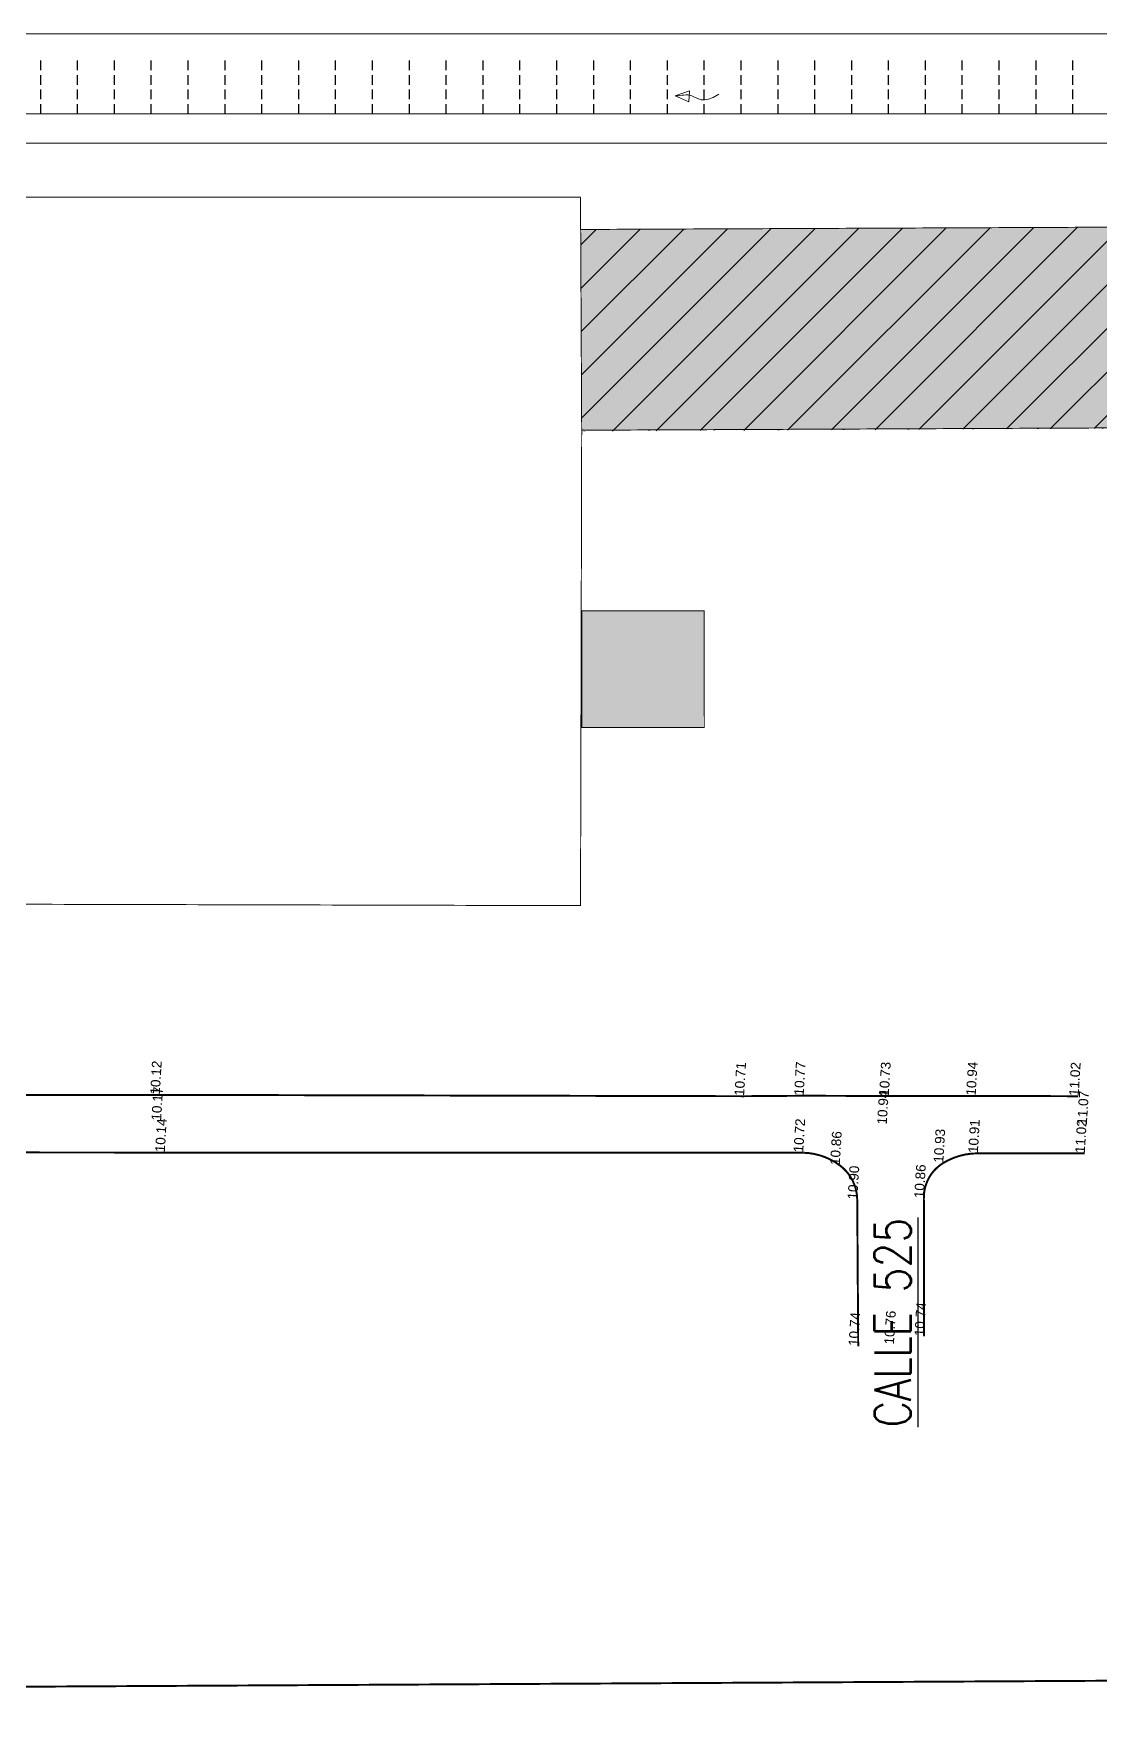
# Model space of a CAD drawing. Header units: millimetres. Extents: x -940 to 1351, y -586 to 711.
# Drawn here: x 640.9 to 750.8, y -20.4 to 153.7 of the extents above; entities that cross this region are included whole.
import ezdxf

# ---------------------------------------------------------------- set-up
doc = ezdxf.new("R2010")
doc.units = ezdxf.units.MM
doc.linetypes.add('DASHED2', pattern=[0.375, 0.25, -0.125])
for name, color, linetype in [('CI-ALAMBRADO PROYECTO', 252, 'Continuous'), ('CI-Pavimentos', 4, 'Continuous'), ('cotas 26 dic 14', 90, 'Continuous'), ('dato 26 dic 14', 141, 'Continuous'), ('ENad-EDIFICIOS_ANDENES', 42, 'Continuous'), ('GE- EDIFICIOS EXISTENTES', 252, 'Continuous'), ('GE-Titulos', 4, 'Continuous'), ('LIMITE PREDIO', 252, 'Continuous'), ('RECTANGULO', 11, 'Continuous')]:
    doc.layers.add(name, color=color, linetype=linetype)
for name, color, linetype, lineweight in [('CI-Circulación', 3, 'Continuous', 20), ('CI-PLUVIALES', 3, 'Continuous', 9), ('Circulación', 253, 'Continuous', 20)]:
    doc.layers.add(name, color=color, linetype=linetype, lineweight=lineweight)
doc.styles.add('Romans PF', font='romans.shx', dxfattribs={"width": 0.8})
doc.styles.get("Standard").update_dxf_attribs({"font": 'arial.ttf'})
doc.linetypes.add('LÍMITE1', pattern='A,0.25,-0.1,[133,ltypeshp.shx,S=0.1,R=0,X=-0.1,Y=0],-0.1,1', length=1.45)

msp = doc.modelspace()

# ---------------------------------------------------------------- hatches: boundary and pattern name
at = {"layer": 'ENad-EDIFICIOS_ANDENES'}
h = msp.add_hatch(color=256, dxfattribs=at)
h.dxf.hatch_style = 1
h.set_gradient(color1=(255, 63, 0), color2=(255, 255, 0), tint=1)
h.paths.add_polyline_path([(926.591, 206.995), (883.804, 208.437), (886.427, 255.342), (925.234, 265.456)])
h.paths.add_polyline_path([(962.272, 239.648), (962.369, 282.521), (993.619, 283.566), (994.559, 241.131)])
h.paths.add_polyline_path([(889.151, 180.854), (920.094, 181.687), (920.516, 166.027), (889.573, 165.193)])
h.paths.add_polyline_path([(869.163, 156.123), (864.339, 156.017), (863.941, 140.124), (881.837, 140.359), (882.176, 149.597), (869.328, 150.067)])
h.paths.add_polyline_path([(823.382, 134.113), (823.488, 113.429), (697.421, 112.879), (697.315, 133.563)])
h.paths.add_polyline_path([(697.435, 94.269), (710.053, 94.279), (710.062, 82.256), (697.445, 82.247)])
h.paths.add_polyline_path([(598.408, 105.331), (606.663, 104.839), (606.348, 99.555), (598.093, 100.046)])
h.paths.add_polyline_path([(596.994, 113.687), (601.862, 113.397), (601.56, 108.325), (596.692, 108.614)])
h.paths.add_polyline_path([(605.125, 114.688), (607.877, 114.524), (607.638, 110.508), (604.886, 110.672)])
h.paths.add_polyline_path([(866.478, 172.791), (866.584, 180.142), (859.233, 180.248), (859.127, 172.897)])
h.paths.add_polyline_path([(858.394, 168.907), (858.465, 173.848), (853.524, 173.919), (853.453, 168.978)])
at = {"layer": 'GE- EDIFICIOS EXISTENTES'}
h = msp.add_hatch(dxfattribs=at)
h.set_pattern_fill('ANSI31', color=256)
h.set_pattern_definition([(45, (-6414535.1787, -6135190.433), (-2.2450640303, 2.2450640302), [])])
edge = h.paths.add_edge_path()
edge.add_line((697.421, 112.879), (697.331, 133.563))
edge.add_line((697.331, 133.563), (823.382, 134.113))
edge.add_line((823.382, 134.113), (823.472, 113.429))
edge.add_line((823.472, 113.429), (697.421, 112.781))

# ---------------------------------------------------------------- linework, layer by layer
at = {"layer": 'CI-ALAMBRADO PROYECTO', "linetype": 'LÍMITE1', "ltscale": 2}
msp.add_line((697.298, 136.842), (604.141, 136.905), dxfattribs=at)
at = {"layer": 'CI-Circulación', "ltscale": 2}
for p, q in [((602.594, 153.722), (843.046, 153.722)), ((607.594, 145.472), (843.046, 145.472)), ((607.594, 142.472), (843.046, 142.472))]:
    msp.add_line(p, q, dxfattribs=at)
at = {"layer": 'CI-Pavimentos', "color": 3, "linetype": 'DASHED2', "ltscale": 4}
for points in [[(641.657, 145.472), (641.657, 151.472)], [(645.457, 145.472), (645.457, 151.472)], [(649.257, 145.472), (649.257, 151.472)], [(653.057, 145.472), (653.057, 151.472)], [(656.857, 145.472), (656.857, 151.472)], [(660.657, 145.472), (660.657, 151.472)], [(664.457, 145.472), (664.457, 151.472)], [(668.257, 145.472), (668.257, 151.472)], [(672.057, 145.472), (672.057, 151.472)], [(675.857, 145.472), (675.857, 151.472)], [(679.657, 145.472), (679.657, 151.472)], [(683.457, 145.472), (683.457, 151.472)], [(687.257, 145.472), (687.257, 151.472)], [(691.057, 145.472), (691.057, 151.472)], [(694.857, 145.472), (694.857, 151.472)], [(698.657, 145.472), (698.657, 151.472)], [(702.457, 145.472), (702.457, 151.472)], [(706.257, 145.472), (706.257, 151.472)], [(710.057, 145.472), (710.057, 151.472)], [(713.857, 145.472), (713.857, 151.472)], [(717.657, 145.472), (717.657, 151.472)], [(721.457, 145.472), (721.457, 151.472)], [(725.257, 145.472), (725.257, 151.472)], [(729.057, 145.472), (729.057, 151.472)], [(732.857, 145.472), (732.857, 151.472)], [(736.657, 145.472), (736.657, 151.472)], [(740.457, 145.472), (740.457, 151.472)], [(744.257, 145.472), (744.257, 151.472)], [(748.057, 145.472), (748.057, 151.472)]]:
    msp.add_lwpolyline(points, dxfattribs=at)
at = {"layer": 'CI-PLUVIALES', "ltscale": 2}
msp.add_lwpolyline([(707.064, 147.346), (708.473, 146.717), (708.518, 147.862)], close=True, dxfattribs=at)
msp.add_lwpolyline([(711.56, 147.489), (710.973, 147.171), (710.483, 146.989), (710.076, 146.918), (709.737, 146.933), (709.453, 147.008), (709.209, 147.117), (708.992, 147.234), (708.786, 147.334), (708.581, 147.397), (708.373, 147.426), (708.162, 147.429), (707.949, 147.414), (707.733, 147.39), (707.513, 147.365), (707.29, 147.347), (707.064, 147.346)], dxfattribs=at)
at = {"layer": 'Circulación', "linetype": 'LÍMITE1', "ltscale": 2}
msp.add_line((697.298, 136.842), (697.315, 133.563), dxfattribs=at)
at = {"layer": 'dato 26 dic 14', "extrusion": (0.016656, -4.13969e-05, 0.999861), "const_width": 0.2, "elevation": 8.565}
msp.add_lwpolyline([(45.595, -438.944), (45.466, -444.496), (45.553, -453.766), (45.584, -462.43), (45.523, -468.511), (45.579, -504.311), (45.589, -545.442), (45.756, -575.036), (45.68, -591.67), (45.884, -602.738), (46.025, -653.728), (46.037, -713.955), (46.1, -720.099), (46.096, -728.874), (46.131, -737.829), (46.119, -748.446)], dxfattribs=at)
at = {"layer": 'dato 26 dic 14', "extrusion": (0.016656, -4.13969e-05, 0.999861), "const_width": 0.2}
for points, elevation in [([(20.301, -725.79), (35.389, -725.649, 0.2354152), (38.943, -723.836, 0.1550632), (40.23, -720.064), (40.081, -654.256), (39.989, -600.074, 0.2883133), (36.894, -595.171, 0.0853671), (35.103, -594.664), (14.139, -594.762)], 11.305), ([(40.225, -749.09), (40.21, -738.068, 0.1376407), (39.205, -734.504, 0.2684325), (35.544, -732.514), (21.325, -732.578)], 11.585)]:
    msp.add_lwpolyline(points, format="xyb", dxfattribs=dict(at, elevation=elevation))
at = {"layer": 'ENad-EDIFICIOS_ANDENES', "color": 1, "const_width": 0.1}
for points in [[(823.382, 134.113), (823.488, 113.429), (697.421, 112.879), (697.315, 133.563)], [(697.435, 94.269), (710.053, 94.279), (710.062, 82.256), (697.445, 82.247)]]:
    msp.add_lwpolyline(points, close=True, dxfattribs=at)
at = {"layer": 'GE- EDIFICIOS EXISTENTES', "const_width": 0.001}
msp.add_lwpolyline([(697.421, 112.879), (697.331, 133.563), (823.382, 134.113), (823.472, 113.429), (697.421, 112.781)], dxfattribs=at)
at = {"layer": 'LIMITE PREDIO', "const_width": 0.1}
msp.add_lwpolyline([(697.421, 112.879), (697.299, 63.897), (526.361, 64.322), (524.461, 171.298), (466.335, 214.039), (402.358, 254.307), (399.65, 255.101), (324.452, 271.86)], dxfattribs=at)
at = {"layer": 'RECTANGULO', "const_width": 0.2}
msp.add_lwpolyline([(-46.937, 526.003), (1348.07, 533.678), (1351.076, -12.666), (-43.932, -20.341), (-46.937, 526.003)], dxfattribs=at)
msp.add_lwpolyline([(-46.937, 526.003), (1348.07, 533.678), (1351.076, -12.666), (-43.932, -20.341), (-46.937, 526.003)], dxfattribs=at)
msp.add_lwpolyline([(-46.937, 526.003), (1348.07, 533.678), (1351.076, -12.666), (-43.932, -20.341), (-46.937, 526.003)], dxfattribs=at)
msp.add_lwpolyline([(-46.937, 526.003), (1348.07, 533.678), (1351.076, -12.666), (-43.932, -20.341), (-46.937, 526.003)], dxfattribs=at)
msp.add_lwpolyline([(-46.937, 526.003), (1348.07, 533.678), (1351.076, -12.666), (-43.932, -20.341), (-46.937, 526.003)], dxfattribs=at)
msp.add_lwpolyline([(-46.937, 526.003), (1348.07, 533.678), (1351.076, -12.666), (-43.932, -20.341), (-46.937, 526.003)], dxfattribs=at)
msp.add_lwpolyline([(-46.937, 526.003), (1348.07, 533.678), (1351.076, -12.666), (-43.932, -20.341), (-46.937, 526.003)], dxfattribs=at)

# ---------------------------------------------------------------- texts
at = {"layer": 'cotas 26 dic 14', "extrusion": (0.016656, -4.13969e-05, 0.999861)}
for s, p in [('10.12', (46.025, -653.728, 10.685)), ('10.71', (46.037, -713.955, 11.275)), ('10.77', (46.1, -720.099, 11.335)), ('10.73', (46.096, -728.874, 11.295)), ('10.94', (46.131, -737.829, 11.505)), ('11.02', (46.119, -748.446, 11.585)), ('10.17', (43.34, -653.871, 10.735)), ('10.94', (43.126, -728.667, 11.505)), ('11.07', (43.152, -749.294, 11.635)), ('10.14', (40.081, -654.256, 10.705)), ('10.72', (40.23, -720.064, 11.285)), ('10.91', (40.21, -738.068, 11.475)), ('11.02', (40.225, -749.09, 11.585)), ('10.86', (38.943, -723.836, 11.425)), ('10.93', (39.205, -734.504, 11.495)), ('10.90', (35.389, -725.649, 11.465)), ('10.86', (35.544, -732.514, 11.425)), ('10.74', (21.325, -732.578, 11.305)), ('10.74', (20.301, -725.79, 11.305)), ('10.76', (20.464, -729.462, 11.325))]:
    msp.add_text(s, height=1, rotation=356.69291, dxfattribs=at).set_placement(p)
at = {"layer": 'GE-Titulos', "insert": (729.463, 10.149), "char_height": 5, "width": 356.77791, "attachment_point": 4, "rotation": 90, "line_spacing_factor": 1.200001, "style": 'Romans PF'}
msp.add_mtext('{\\H0.75x;\\LCALLE 525}', dxfattribs=at)

doc.saveas('drawing.dxf')
